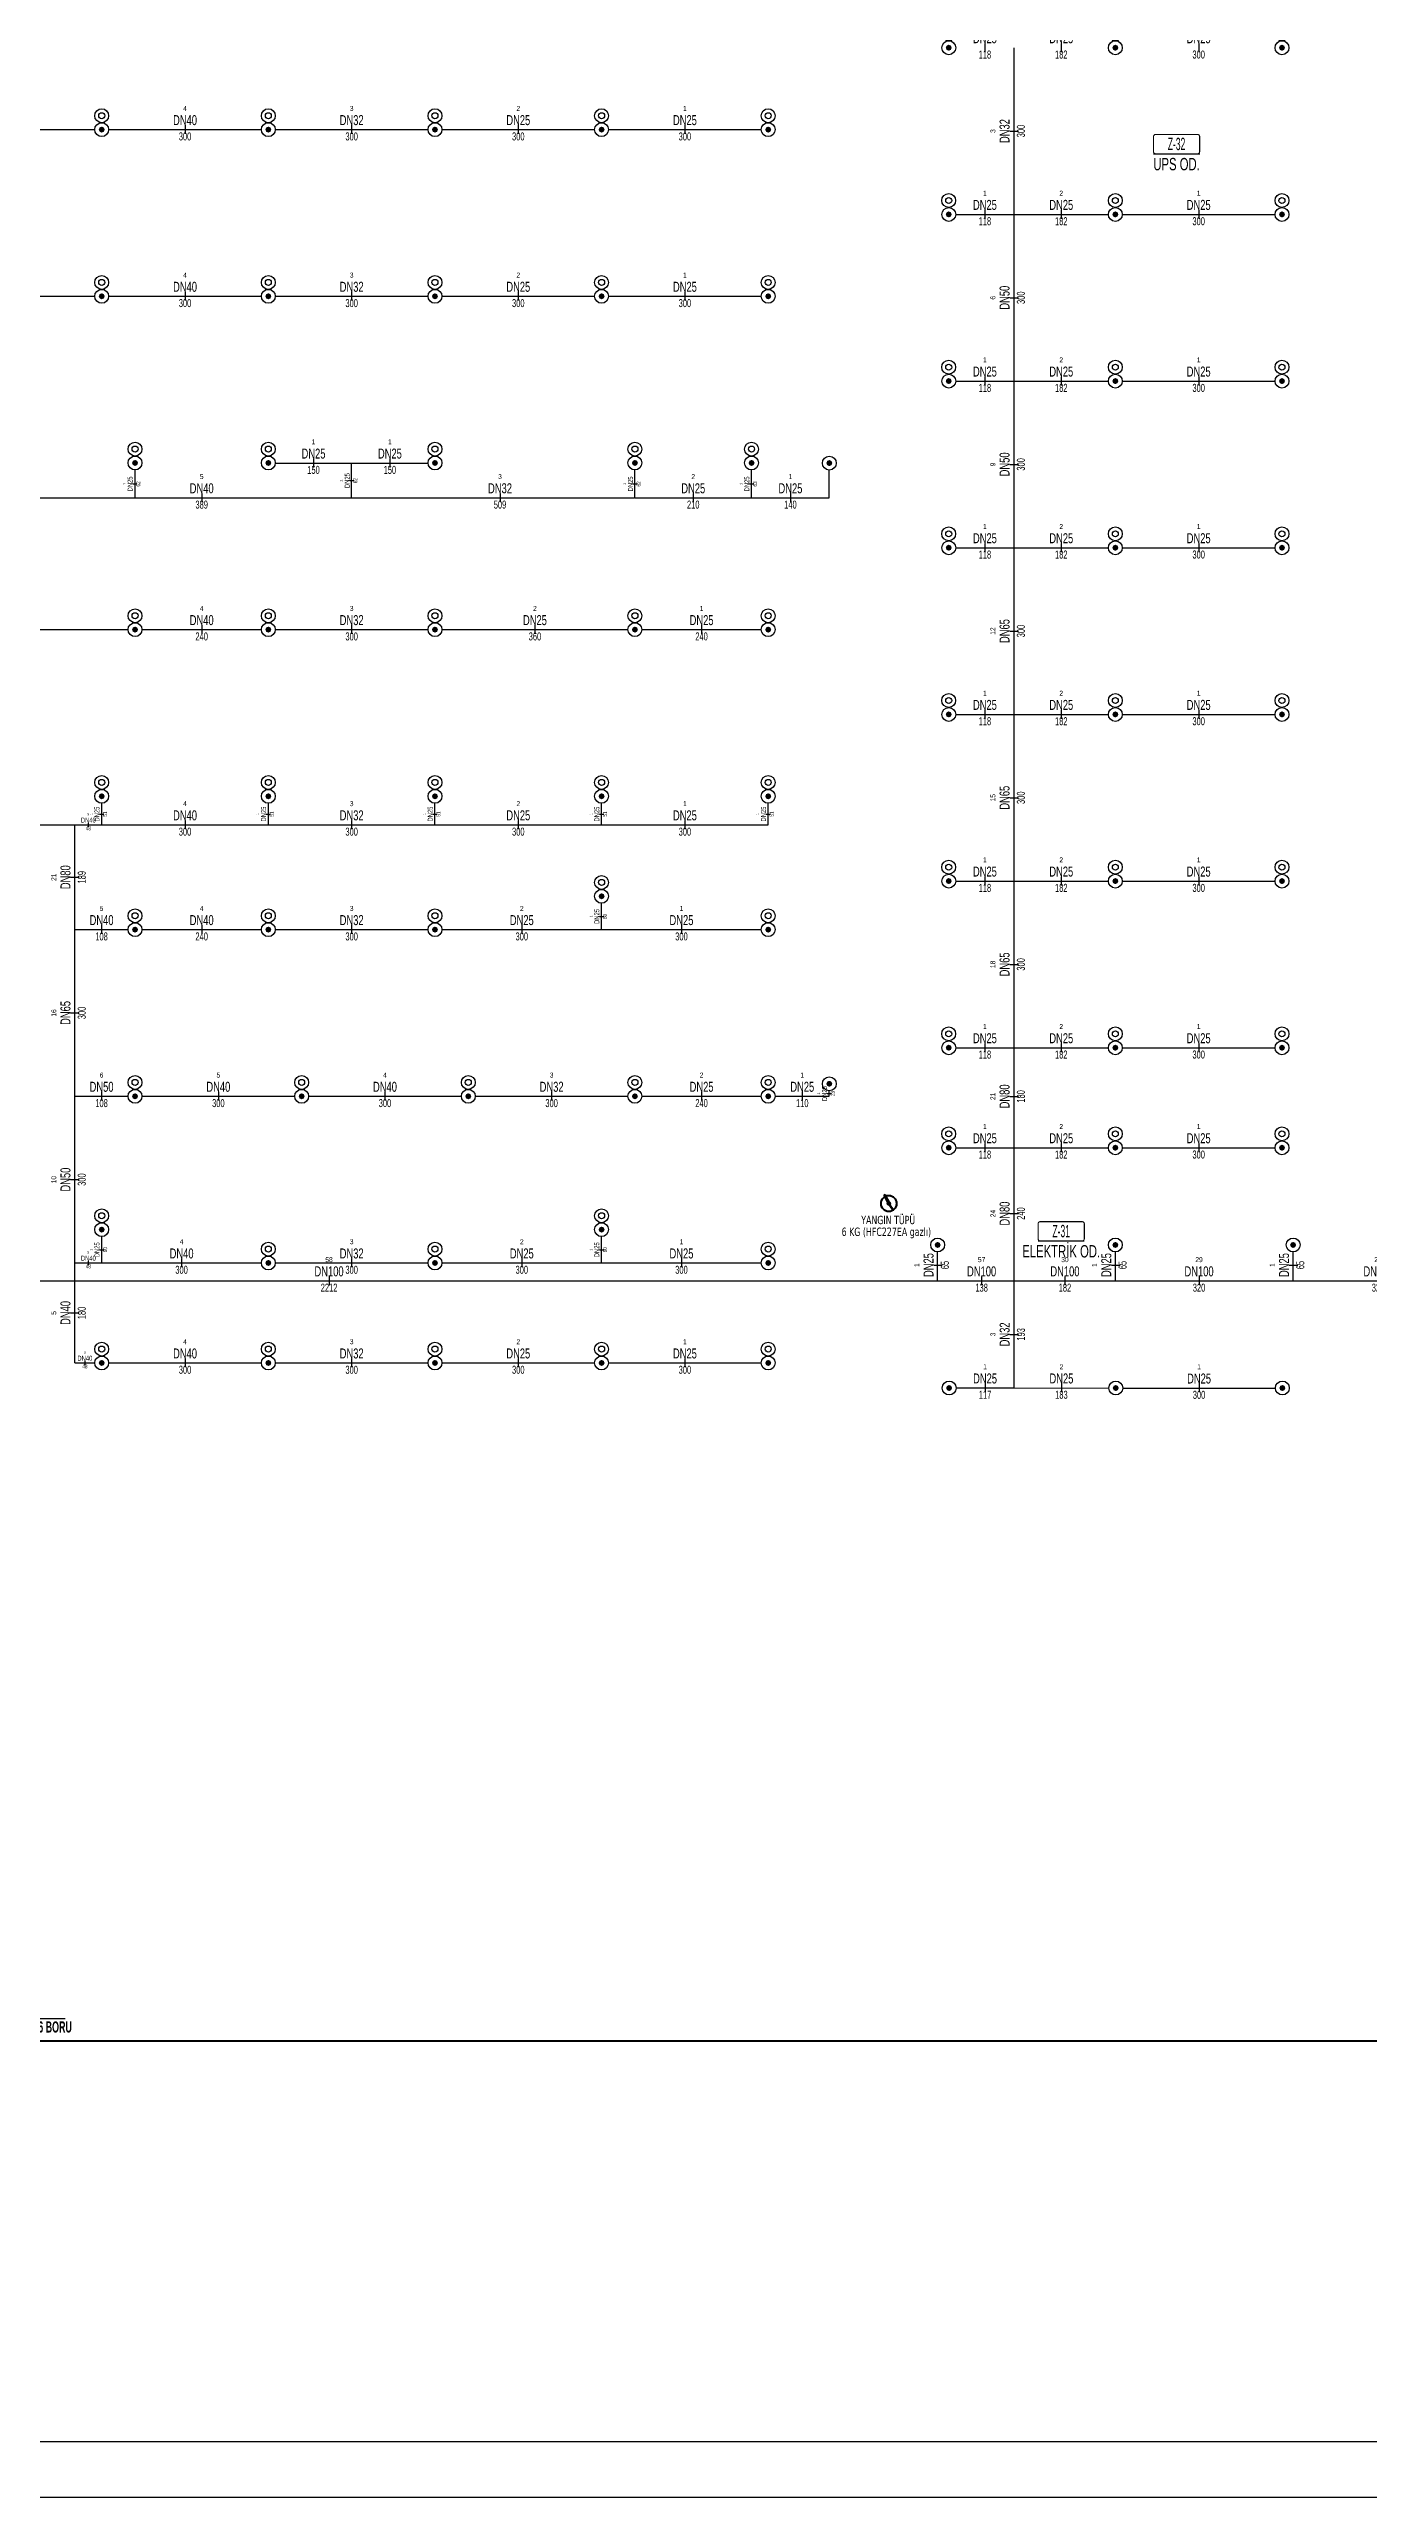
# Model space of a CAD drawing. Header units: centimetres. Extents: x 394264 to 551709, y 50011 to 59011.
# Drawn here: x 495855 to 498230, y 50011 to 54418 of the extents above; entities that cross this region are included whole.
import ezdxf
from ezdxf.enums import TextEntityAlignment as Align

# ---------------------------------------------------------------- set-up
doc = ezdxf.new("R2010")
doc.units = ezdxf.units.CM
doc.layers.get('0').update_dxf_attribs({"lineweight": 9})
for name, color, linetype in [('-M-MAHAL-DEBILER', 7, 'Continuous'), ('-M-MAHAL-ETIKET-NOT', 7, 'Continuous'), ('-M-MAHAL-ETIKET-NOTM', 7, 'Continuous'), ('-M-MAHAL-ETK-', 7, 'Continuous'), ('-M-MAHAL-HAVA-DEGISIM', 7, 'Continuous'), ('-M-MAHAL-NO', 7, 'Continuous'), ('-M-MAHAL-NOM', 7, 'Continuous'), ('-M-YNGN-BORUID', 7, 'Continuous'), ('-M-YNGN-BORUUZUN', 7, 'Continuous'), ('-M-YNGN-BORUYUK', 7, 'Continuous'), ('-M-YNGN-SPR-YUK', 7, 'Continuous'), ('-M-YNGN-ZON4-CAP-', 7, 'Continuous'), ('-M-YNGN-ZON4-SPR-', 7, 'Continuous'), ('-M-YNGN-ZON6-CAP-', 7, 'Continuous'), ('-M-YNGN-ZON6-SPR-', 7, 'Continuous')]:
    doc.layers.add(name, color=color, linetype=linetype)
doc.layers.add('-M-YNGN-SPR-CAPCIZGI', color=188, linetype='Continuous', plot=False)
for name, color, linetype, lineweight in [('-M-YNGN-ZON4', 3, 'SP', 30), ('-M-YNGN-ZON6', 11, 'SP', 30), ('0-KRCN-Z-ANTET', 71, 'Continuous', 30), ('0-MEK-SHT-YAZI-ÇAP-TEMSU', 81, 'Continuous', 30), ('0-MEK-YNG-BORU', 1, 'boruYLINE', 40), ('0-MEK-YNG-YANGINDOLABI', 171, 'Continuous', 35), ('0-MEK-YNG-YAZI', 71, 'Continuous', 35)]:
    doc.layers.add(name, color=color, linetype=linetype, lineweight=lineweight)
doc.styles.add('-M-ISSO-TEXT-TTF', font='ARIALN.TTF')
doc.styles.add('-M-MHLETK-NOT', font='romans.shx', dxfattribs={"width": 0.7})
doc.styles.add('-M-MHLETK-TEXT', font='ARIALN.TTF', dxfattribs={"width": 0.7})
doc.styles.add('CAP', font='ARIALNB.TTF')
doc.styles.add('CIZGI', font='tahoma.ttf', dxfattribs={"width": 0.8, "oblique": 20})
doc.styles.add('HCAD', font='HCAD.SHX', dxfattribs={"width": 0.8, "height": 0.2})
doc.styles.add('PIPESIZE', font='hcad.shx', dxfattribs={"width": 0.8})
doc.styles.add('ROMANS', font='tahoma.ttf', dxfattribs={"width": 0.8})
doc.styles.add('SPR-NOT', font='romans.shx')
doc.linetypes.add('boruYLINE', pattern='A,50,-0.8,["Y",CAP,S=7,R=0,X=0,Y=-3],-7', length=57.8)
doc.linetypes.add('SP', pattern='A,2,-0.1,["SP",CIZGI,S=0.14,R=0.2,X=0,Y=-0.07],-0.255', length=2.355)

# ---------------------------------------------------------------- blocks, each defined once
blk = doc.blocks.new('M-MHLETK-YNG')
at = {"layer": '-M-MAHAL-ETIKET-NOTM', "color": 3, "style": '-M-ISSO-TEXT-TTF', "width": 0.8, "flags": 8}
blk.add_attdef('MAH-ADI2', text='', height=1.11, dxfattribs=at).set_placement((0, -2.55), align=Align.MIDDLE_CENTER)
at = {"layer": '-M-MAHAL-HAVA-DEGISIM', "style": '-M-MHLETK-NOT', "width": 0.5, "flags": 8}
blk.add_attdef('HAVADEG', text='', height=0.6, dxfattribs=at).set_placement((0, 3.61), align=Align.MIDDLE_CENTER)
blk.add_wipeout([(-2.08, 1.74), (2.08, 1.74), (2.08, 0), (-2.08, 0)]).dxf.layer = '-M-MAHAL-ETK-'
at = {"layer": '-M-MAHAL-ETK-', "color": 0}
for p, q in [((-2.08, 0), (2.08, 0)), ((-1.16, 0), (-1.16, 0))]:
    blk.add_line(p, q, dxfattribs=at)
blk.add_lwpolyline([(-1.88, 1.74, 0.1, 0.1, 0), (1.88, 1.74, 0.1, 0.1, -0.414214), (2.08, 1.54, 0.1, 0.1, 0), (2.08, 0.2, 0.1, 0.1, -0.414214), (1.88, 0, 0.1, 0.1, 0), (-1.88, 0, 0.1, 0.1, -0.414214), (-2.08, 0.2, 0.1, 0.1, 0), (-2.08, 1.54, 0.1, 0.1, -0.414214)], format="xyseb", close=True, dxfattribs=at)
at = {"layer": '-M-MAHAL-DEBILER', "color": 4, "style": '-M-MHLETK-NOT', "width": 0.5, "flags": 8}
blk.add_attdef('DEBIS', text='', height=0.4, dxfattribs=at).set_placement((-2.17, 2.15), align=Align.MIDDLE_CENTER)
at = {"layer": '-M-MAHAL-DEBILER', "color": 191, "style": '-M-MHLETK-NOT', "width": 0.5, "flags": 8}
blk.add_attdef('DEBIR', text='', height=0.4, dxfattribs=at).set_placement((-1.61, 2.15), align=Align.MIDDLE_CENTER)
at = {"layer": '-M-MAHAL-DEBILER', "color": 31, "style": '-M-MHLETK-NOT', "width": 0.5, "flags": 8}
blk.add_attdef('DEBIF', text='', height=0.4, dxfattribs=at).set_placement((1.59, 2.15), align=Align.MIDDLE_CENTER)
at = {"layer": '-M-MAHAL-DEBILER', "color": 1, "style": '-M-MHLETK-NOT', "width": 0.5, "flags": 8}
blk.add_attdef('DEBIE', text='', height=0.4, dxfattribs=at).set_placement((2.32, 2.15), align=Align.MIDDLE_CENTER)
at = {"layer": '-M-MAHAL-ETIKET-NOT', "color": 3}
for tag, height, style, width, flags, p in [('KIS', 0.04, '-M-MHLETK-NOT', 0.5, 9, (-2.59, 1.62)), ('ALAN', 0.04, '-M-MHLETK-NOT', 0.5, 9, (-2.58, 1.56)), ('RH', 0.04, '-M-MHLETK-NOT', 0.5, 9, (-2.39, 1.62)), ('YUKSEKLIK', 0.04, '-M-MHLETK-NOT', 0.5, 9, (-2.32, 1.56)), ('YAZ', 0.04, '-M-MHLETK-NOT', 0.5, 9, (-2.18, 1.62)), ('MAH-ADI', 1.11, '-M-ISSO-TEXT-TTF', 0.8, 8, (0, -0.93))]:
    blk.add_attdef(tag, text='', height=height, dxfattribs=dict(at, style=style, width=width, flags=flags)).set_placement(p, align=Align.MIDDLE_CENTER)
at = {"layer": '-M-MAHAL-ETIKET-NOT', "color": 3, "style": '-M-MHLETK-NOT', "width": 0.5, "flags": 9}
for tag, p, height in [('HL', (-2.62, 1.49), 0.0286), ('KLKTR', (-2.62, 1.42), 0.04), ('RDY-BOY1', (-2.61, 1.37), 0.0286), ('RDY-BOY2', (-2.61, 1.32), 0.0286), ('RDY-BOY3', (-2.61, 1.27), 0.0286), ('RDY-BOY4', (-2.61, 1.22), 0.0286), ('KON-BOY1', (-2.61, 1.14), 0.0286), ('KON-BOY2', (-2.61, 1.09), 0.0286), ('KON-BOY3', (-2.61, 1.04), 0.0286), ('FCU-TIP1', (-2.61, 0.96), 0.0286), ('FCU-TIP2', (-2.61, 0.91), 0.0286), ('FCU-TIP3', (-2.61, 0.86), 0.0286), ('VRV-TIP1', (-2.61, 0.76), 0.0286), ('VRV-TIP2', (-2.61, 0.71), 0.0286), ('HLA', (-2.52, 1.49), 0.0286), ('FCU-ADET1', (-2.52, 0.96), 0.0286), ('FCU-ADET2', (-2.52, 0.91), 0.0286), ('FCU-ADET3', (-2.52, 0.86), 0.0286), ('VRV-ADET1', (-2.52, 0.76), 0.0286), ('VRV-ADET2', (-2.52, 0.71), 0.0286), ('RDY-TIP1', (-2.5, 1.37), 0.0286), ('RDY-TIP2', (-2.5, 1.32), 0.0286), ('RDY-TIP3', (-2.5, 1.27), 0.0286), ('RDY-TIP4', (-2.5, 1.22), 0.0286), ('KON-TIP1', (-2.5, 1.14), 0.0286), ('KON-TIP2', (-2.5, 1.09), 0.0286), ('KON-TIP3', (-2.5, 1.04), 0.0286), ('FCU-KAP1', (-2.4, 0.96), 0.0286), ('FCU-KAP2', (-2.4, 0.91), 0.0286), ('FCU-KAP3', (-2.4, 0.86), 0.0286), ('VRV-KAP1', (-2.4, 0.76), 0.0286), ('VRV-KAP2', (-2.4, 0.71), 0.0286), ('RDY-ADET1', (-2.39, 1.37), 0.0286), ('RDY-ADET2', (-2.39, 1.32), 0.0286), ('RDY-ADET3', (-2.39, 1.27), 0.0286), ('RDY-ADET4', (-2.39, 1.22), 0.0286), ('KON-ADET1', (-2.39, 1.14), 0.0286), ('KON-ADET2', (-2.39, 1.09), 0.0286), ('KON-ADET3', (-2.39, 1.04), 0.0286), ('FCU-DUY1', (-2.27, 0.96), 0.0286), ('FCU-DUY2', (-2.27, 0.91), 0.0286), ('FCU-DUY3', (-2.27, 0.86), 0.0286), ('VRV-DUY1', (-2.27, 0.76), 0.0286), ('VRV-DUY2', (-2.27, 0.71), 0.0286), ('RDY-ISI1', (-2.27, 1.37), 0.0286), ('RDY-ISI2', (-2.27, 1.32), 0.0286), ('RDY-ISI3', (-2.27, 1.27), 0.0286), ('RDY-ISI4', (-2.27, 1.22), 0.0286), ('KON-ISI1', (-2.27, 1.14), 0.0286), ('KON-ISI2', (-2.27, 1.09), 0.0286), ('KON-ISI3', (-2.27, 1.04), 0.0286), ('SHG', (-2.23, 1.49), 0.0286), ('AHU', (-2.23, 1.44), 0.0286), ('FCU-SOG1', (-2.15, 0.96), 0.0286), ('FCU-SOG2', (-2.15, 0.91), 0.0286), ('FCU-SOG3', (-2.15, 0.86), 0.0286), ('VRV-SOG1', (-2.15, 0.76), 0.0286), ('VRV-SOG2', (-2.15, 0.71), 0.0286), ('LHG', (-2.13, 1.49), 0.0286), ('RDY-BNP1', (-2.1, 1.37), 0.0286), ('RDY-BNP2', (-2.1, 1.32), 0.0286), ('RDY-BNP3', (-2.1, 1.27), 0.0286), ('RDY-BNP4', (-2.1, 1.22), 0.0286), ('KON-BNP1', (-2.1, 1.14), 0.0286), ('KON-BNP2', (-2.1, 1.09), 0.0286), ('KON-BNP3', (-2.1, 1.04), 0.0286), ('HG', (-2.04, 1.49), 0.0286), ('FCU-ISI1', (-2.04, 0.96), 0.0286), ('FCU-ISI2', (-2.04, 0.91), 0.0286), ('FCU-ISI3', (-2.04, 0.86), 0.0286), ('VRV-ISI1', (-2.04, 0.76), 0.0286), ('VRV-ISI2', (-2.04, 0.71), 0.0286), ('HGA', (-1.96, 1.49), 0.0286), ('EF', (-1.96, 1.44), 0.0286), ('RDY-BNK1', (-1.96, 1.37), 0.0286), ('RDY-BNK2', (-1.96, 1.32), 0.0286), ('RDY-BNK3', (-1.96, 1.27), 0.0286), ('RDY-BNK4', (-1.96, 1.22), 0.0286), ('KON-BNK1', (-1.96, 1.14), 0.0286), ('KON-BNK2', (-1.96, 1.09), 0.0286), ('KON-BNK3', (-1.96, 1.04), 0.0286), ('FCU-DEBI1', (-1.95, 0.96), 0.0286), ('FCU-DEBI2', (-1.95, 0.91), 0.0286), ('FCU-DEBI3', (-1.95, 0.86), 0.0286), ('VRV-DEBI1', (-1.95, 0.76), 0.0286), ('VRV-DEBI2', (-1.95, 0.71), 0.0286), ('FCU-BNP1', (-1.83, 0.96), 0.0286), ('FCU-BNP2', (-1.83, 0.91), 0.0286), ('FCU-BNP3', (-1.83, 0.86), 0.0286), ('VRV-BNP1', (-1.83, 0.76), 0.0286), ('VRV-BNP2', (-1.83, 0.71), 0.0286), ('FCU-BNK1', (-1.61, 0.96), 0.0286), ('FCU-BNK2', (-1.61, 0.91), 0.0286), ('FCU-BNK3', (-1.61, 0.86), 0.0286), ('VRV-BNK1', (-1.61, 0.76), 0.0286), ('VRV-BNK2', (-1.61, 0.71), 0.0286)]:
    blk.add_attdef(tag, p, '', height=height, dxfattribs=at)
at = {"layer": '-M-MAHAL-HAVA-DEGISIM', "style": '-M-MHLETK-NOT', "width": 0.5, "flags": 8}
blk.add_attdef('HAVA', text='', height=0.6, dxfattribs=at).set_placement((0, 2.4), align=Align.MIDDLE_CENTER)
at = {"layer": '-M-MAHAL-NO', "color": 7, "style": '-M-MHLETK-TEXT', "width": 0.6, "flags": 8}
blk.add_attdef('MAH-NO', text='', height=1.11, dxfattribs=at).set_placement((0, 0.89), align=Align.MIDDLE_CENTER)
at = {"layer": '-M-MAHAL-NOM', "color": 7, "style": '-M-MHLETK-TEXT', "width": 0.6, "flags": 8}
blk.add_attdef('MAH-NOM', text='', height=1.11, dxfattribs=at).set_placement((0, 0.89), align=Align.MIDDLE_CENTER)
blk = doc.blocks.new('G$C03FB175B')
at = {"layer": '0-MEK-YNG-YANGINDOLABI', "linetype": 'Continuous'}
for p, q in [((-8.8, 15.1), (-6.6, 16.3)), ((0.8, -3.4), (-8.8, 15.1)), ((3, -2), (-6.6, 16.3)), ((0.8, -3.4), (3, -2))]:
    blk.add_line(p, q, dxfattribs=at)
blk.add_circle((0, 0), 14.6, dxfattribs=at)
at = {"layer": '0-MEK-YNG-YANGINDOLABI', "color": 200}
for radius in [13.8, 2.8, 2.06]:
    blk.add_circle((0, 0), radius, dxfattribs=at)
for centre, radius, start, end in [((30.3, 11.3), 32.5, 206.37, 226.4618), ((28.1, 10), 28.5, 205.7033, 228.3821)]:
    blk.add_arc(centre, radius, start, end, dxfattribs=at)
blk = doc.blocks.new('SP-C-UP-12')
at = {"ltscale": 10}
blk.add_line((0, 0), (0, 0), dxfattribs=at)
at = {"color": 1, "linetype": 'Continuous'}
blk.add_circle((0, 0), 12.5, dxfattribs=at)
at = {"ltscale": 10}
for points in [[(-5.4, 0), (-3.8, 3.8), (-3.8, -3.8), (0, 5.4)], [(-3.8, -3.8), (0, 5.4), (0, -5.4), (3.8, 3.8)], [(0, -5.4), (3.8, 3.8), (3.8, -3.8), (5.4, 0)]]:
    blk.add_solid(points, dxfattribs=at)
at = {"layer": '-M-YNGN-SPR-YUK', "style": 'SPR-NOT', "width": 0.5, "flags": 9}
for tag, p in [('YUK', (0, 17.8)), ('CAP', (0, 14.4)), ('TIP', (0.2, 10.8))]:
    blk.add_attdef(tag, text='', height=2.5, dxfattribs=at).set_placement(p, align=Align.MIDDLE_CENTER)
blk = doc.blocks.new('SP-C-PU-12')
at = {"ltscale": 10}
blk.add_line((0, 0), (0, 0), dxfattribs=at)
at = {"color": 1, "linetype": 'Continuous'}
for centre in [(0, 0), (25, 0)]:
    blk.add_circle(centre, 12.5, dxfattribs=at)
at = {"ltscale": 10}
blk.add_circle((25, 0), 5.37, dxfattribs=at)
for points in [[(-5.4, 0), (-3.8, 3.8), (-3.8, -3.8), (0, 5.4)], [(-3.8, -3.8), (0, 5.4), (0, -5.4), (3.8, 3.8)], [(0, -5.4), (3.8, 3.8), (3.8, -3.8), (5.4, 0)]]:
    blk.add_solid(points, dxfattribs=at)
at = {"layer": '-M-YNGN-SPR-YUK', "style": 'SPR-NOT', "width": 0.5, "flags": 9}
for tag, p in [('YUK', (0, 17.8)), ('CAP', (0, 14.4)), ('TIP', (0.2, 10.8))]:
    blk.add_attdef(tag, text='', height=2.5, dxfattribs=at).set_placement(p, align=Align.MIDDLE_CENTER)
blk = doc.blocks.new('SPRKL100')
at = {"layer": '-M-YNGN-SPR-CAPCIZGI'}
blk.add_line((0, 0.43), (0, -0.43), dxfattribs=at)
at = {"layer": '-M-YNGN-BORUID', "color": 0, "style": 'HCAD', "width": 0.8, "flags": 1}
blk.add_attdef('DIC', text='', height=0.4, dxfattribs=at).set_placement((0, -1.69), align=Align.CENTER)
at = {"layer": '-M-YNGN-BORUUZUN', "color": 0, "style": 'HCAD', "width": 0.7}
blk.add_attdef('BOY', text='', height=0.8, dxfattribs=at).set_placement((0, -1.08), align=Align.CENTER)
at = {"layer": '-M-YNGN-BORUYUK', "color": 6, "style": 'PIPESIZE', "width": 0.8}
blk.add_attdef('YUK', text='', height=0.5, dxfattribs=at).set_placement((0, 1.87), align=Align.CENTER)
at = {"color": 0, "style": 'PIPESIZE', "width": 0.7}
blk.add_attdef('CAP', text='', height=1, dxfattribs=at).set_placement((0, 0.45), align=Align.CENTER)
blk = doc.blocks.new('A$C69E72E55')
at = {"layer": '-M-YNGN-ZON4', "ltscale": 50}
for p, q in [((495662.2, 54272.6), (495937.2, 54272.6)), ((495962.2, 54272.6), (496237.2, 54272.6)), ((496262.2, 54272.6), (496537.2, 54272.6)), ((496562.2, 54272.6), (496837.2, 54272.6)), ((496862.2, 54272.6), (497137.2, 54272.6)), ((495662.2, 53972.6), (495937.2, 53972.6)), ((495962.2, 53972.6), (496237.2, 53972.6)), ((496262.2, 53972.6), (496537.2, 53972.6)), ((496562.2, 53972.6), (496837.2, 53972.6)), ((496862.2, 53972.6), (497137.2, 53972.6)), ((496262.2, 53672.4), (496399.7, 53672.4)), ((496399.7, 53610.4), (496399.7, 53672.4)), ((496399.7, 53672.4), (496537.2, 53672.4)), ((496009.7, 53610.4), (496009.7, 53660.1)), ((496909.7, 53610.4), (496909.7, 53660.1)), ((497119.7, 53609.9), (497119.7, 53660.1)), ((497259.7, 53609.9), (497259.7, 53659.9)), ((495649.7, 53609.9), (496009.2, 53609.9)), ((496009.2, 53609.9), (496009.7, 53610.4)), ((496009.7, 53610.4), (496010.2, 53609.9)), ((496010.2, 53609.9), (496399.2, 53609.9)), ((496399.2, 53609.9), (496399.7, 53610.4)), ((496399.7, 53610.4), (496400.2, 53609.9)), ((496400.2, 53609.9), (496909.2, 53609.9)), ((496909.2, 53609.9), (496909.7, 53610.4)), ((496909.7, 53610.4), (496910.2, 53609.9)), ((496910.2, 53609.9), (497119.7, 53609.9)), ((497119.7, 53609.9), (497259.7, 53609.9)), ((495662.2, 53372.6), (495997.2, 53372.6)), ((496022.2, 53372.6), (496237.2, 53372.6)), ((496262.2, 53372.6), (496537.2, 53372.6)), ((496562.2, 53372.6), (496897.2, 53372.6)), ((496922.2, 53372.6), (497137.2, 53372.6)), ((495949.7, 53021.2), (495949.7, 53060.1)), ((496249.7, 53021.2), (496249.7, 53060.1)), ((496549.7, 53021.2), (496549.7, 53060.1)), ((496849.7, 53021.2), (496849.7, 53060.1)), ((497149.7, 53021.2), (497149.7, 53060.1)), ((495693.5, 53021.2), (495901.5, 53021.2)), ((495901.5, 52832.6), (495901.5, 53021.2)), ((495901.5, 53021.2), (495949.7, 53021.2)), ((495949.7, 53021.2), (496249.7, 53021.2)), ((496249.7, 53021.2), (496549.7, 53021.2)), ((496549.7, 53021.2), (496849.7, 53021.2)), ((496849.7, 53021.2), (497149.7, 53021.2)), ((496849.7, 52832.6), (496849.7, 52880.1)), ((495901.5, 52532.6), (495901.5, 52832.6)), ((495901.5, 52832.6), (495997.2, 52832.6)), ((496022.2, 52832.6), (496237.2, 52832.6)), ((496262.2, 52832.6), (496537.2, 52832.6)), ((496562.2, 52832.6), (496849.7, 52832.6)), ((496849.7, 52832.6), (497137.2, 52832.6)), ((495901.5, 52532.6), (495997.2, 52532.6)), ((495901.5, 52232.6), (495901.5, 52532.6)), ((496022.2, 52532.6), (496297.2, 52532.6)), ((496322.2, 52532.6), (496597.2, 52532.6)), ((496622.2, 52532.6), (496897.2, 52532.6)), ((496922.2, 52532.6), (497137.2, 52532.6)), ((497162.2, 52532.6), (497259.7, 52532.6)), ((497259.7, 52532.6), (497259.7, 52542.6)), ((495949.7, 52232.6), (495949.7, 52280.1)), ((496849.7, 52232.6), (496849.7, 52280.1)), ((495901.5, 52052.6), (495901.5, 52232.6)), ((495901.5, 52232.6), (495949.7, 52232.6)), ((495949.7, 52232.6), (496237.2, 52232.6)), ((496262.2, 52232.6), (496537.2, 52232.6)), ((496562.2, 52232.6), (496849.7, 52232.6)), ((496849.7, 52232.6), (497137.2, 52232.6)), ((495901.5, 52052.6), (495937.2, 52052.6)), ((495962.2, 52052.6), (496237.2, 52052.6)), ((496262.2, 52052.6), (496537.2, 52052.6)), ((496562.2, 52052.6), (496837.2, 52052.6)), ((496862.2, 52052.6), (497137.2, 52052.6))]:
    blk.add_line(p, q, dxfattribs=at)
at = {"layer": '-M-YNGN-ZON4-CAP-'}
for p, xscale, yscale, zscale, values in [((496099.7, 54272.6), 18, 18, 18, {'YUK': '4', 'CAP': 'DN40', 'BOY': '300'}), ((496399.7, 54272.6), 18, 18, 18, {'YUK': '3', 'CAP': 'DN32', 'BOY': '300'}), ((496699.7, 54272.6), 18, 18, 18, {'YUK': '2', 'CAP': 'DN25', 'BOY': '300'}), ((496999.7, 54272.6), 18, 18, 18, {'YUK': '1', 'CAP': 'DN25', 'BOY': '300'}), ((496099.7, 53972.6), 18, 18, 18, {'YUK': '4', 'CAP': 'DN40', 'BOY': '300'}), ((496399.7, 53972.6), 18, 18, 18, {'YUK': '3', 'CAP': 'DN32', 'BOY': '300'}), ((496699.7, 53972.6), 18, 18, 18, {'YUK': '2', 'CAP': 'DN25', 'BOY': '300'}), ((496999.7, 53972.6), 18, 18, 18, {'YUK': '1', 'CAP': 'DN25', 'BOY': '300'}), ((496331, 53672.4), 18, 18, 18, {'YUK': '1', 'CAP': 'DN25', 'BOY': '150'}), ((496468.5, 53672.4), 18, 18, 18, {'YUK': '1', 'CAP': 'DN25', 'BOY': '150'}), ((496129.7, 53609.9), 18, 18, 18, {'YUK': '5', 'CAP': 'DN40', 'BOY': '389'}), ((496666.8, 53609.9), 18, 18, 18, {'YUK': '3', 'CAP': 'DN32', 'BOY': '509'}), ((497014.7, 53609.9), 18, 18, 18, {'YUK': '2', 'CAP': 'DN25', 'BOY': '210'}), ((497189.7, 53609.9), 18, 18, 18, {'YUK': '1', 'CAP': 'DN25', 'BOY': '140'}), ((496129.7, 53372.6), 18, 18, 18, {'YUK': '4', 'CAP': 'DN40', 'BOY': '240'}), ((496399.7, 53372.6), 18, 18, 18, {'YUK': '3', 'CAP': 'DN32', 'BOY': '300'}), ((496729.7, 53372.6), 18, 18, 18, {'YUK': '2', 'CAP': 'DN25', 'BOY': '360'}), ((497029.7, 53372.6), 18, 18, 18, {'YUK': '1', 'CAP': 'DN25', 'BOY': '240'}), ((496099.7, 53021.2), 18, 18, 18, {'YUK': '4', 'CAP': 'DN40', 'BOY': '300'}), ((496399.7, 53021.2), 18, 18, 18, {'YUK': '3', 'CAP': 'DN32', 'BOY': '300'}), ((496699.7, 53021.2), 18, 18, 18, {'YUK': '2', 'CAP': 'DN25', 'BOY': '300'}), ((496999.7, 53021.2), 18, 18, 18, {'YUK': '1', 'CAP': 'DN25', 'BOY': '300'}), ((495925.6, 53021.2), 9, 9, 9, {'YUK': '5', 'CAP': 'DN40', 'BOY': '48'}), ((495949.4, 52832.6), 18, 18, 18, {'YUK': '5', 'CAP': 'DN40', 'BOY': '108'}), ((496129.7, 52832.6), 18, 18, 18, {'YUK': '4', 'CAP': 'DN40', 'BOY': '240'}), ((496399.7, 52832.6), 18, 18, 18, {'YUK': '3', 'CAP': 'DN32', 'BOY': '300'}), ((496706, 52832.6), 18, 18, 18, {'YUK': '2', 'CAP': 'DN25', 'BOY': '300'}), ((496993.5, 52832.6), 18, 18, 18, {'YUK': '1', 'CAP': 'DN25', 'BOY': '300'}), ((495949.4, 52532.6), 18, 18, 18, {'YUK': '6', 'CAP': 'DN50', 'BOY': '108'}), ((496159.7, 52532.6), 18, 18, 18, {'YUK': '5', 'CAP': 'DN40', 'BOY': '300'}), ((496459.7, 52532.6), 18, 18, 18, {'YUK': '4', 'CAP': 'DN40', 'BOY': '300'}), ((496759.7, 52532.6), 18, 18, 18, {'YUK': '3', 'CAP': 'DN32', 'BOY': '300'}), ((497029.7, 52532.6), 18, 18, 18, {'YUK': '2', 'CAP': 'DN25', 'BOY': '240'}), ((497211, 52532.6), 18, 18, 18, {'YUK': '1', 'CAP': 'DN25', 'BOY': '110'}), ((496093.5, 52232.6), 18, 18, 18, {'YUK': '4', 'CAP': 'DN40', 'BOY': '300'}), ((496399.7, 52232.6), 18, 18, 18, {'YUK': '3', 'CAP': 'DN32', 'BOY': '300'}), ((496706, 52232.6), 18, 18, 18, {'YUK': '2', 'CAP': 'DN25', 'BOY': '300'}), ((496993.5, 52232.6), 18, 18, 18, {'YUK': '1', 'CAP': 'DN25', 'BOY': '300'}), ((495925.6, 52232.6), 9, 9, 9, {'YUK': '5', 'CAP': 'DN40', 'BOY': '48'}), ((496099.7, 52052.6), 18, 18, 18, {'YUK': '4', 'CAP': 'DN40', 'BOY': '300'}), ((496399.7, 52052.6), 18, 18, 18, {'YUK': '3', 'CAP': 'DN32', 'BOY': '300'}), ((496699.7, 52052.6), 18, 18, 18, {'YUK': '2', 'CAP': 'DN25', 'BOY': '300'}), ((496999.7, 52052.6), 18, 18, 18, {'YUK': '1', 'CAP': 'DN25', 'BOY': '300'}), ((495919.4, 52052.6), 9, 9, 9, {'YUK': '5', 'CAP': 'DN40', 'BOY': '48'})]:
    blk.add_blockref('SPRKL100', p, dxfattribs=dict(at, xscale=xscale, yscale=yscale, zscale=zscale)).add_auto_attribs(values)
for p, xscale, yscale, zscale, rotation, values in [((496009.3, 53634.8), 9, 9, 9, 89.99999999999999, {'YUK': '1', 'CAP': 'DN25', 'BOY': '62'}), ((496400.2, 53640.9), 9, 9, 9, 90, {'YUK': '2', 'CAP': 'DN25', 'BOY': '62'}), ((496910.3, 53634.8), 9, 9, 9, 89.99999999999999, {'YUK': '1', 'CAP': 'DN25', 'BOY': '62'}), ((497119.8, 53634.8), 9, 9, 9, 89.99999999999999, {'YUK': '1', 'CAP': 'DN25', 'BOY': '63'}), ((495949.7, 53040.6), 9, 9, 9, 90, {'YUK': '1', 'CAP': 'DN25', 'BOY': '51'}), ((496249.7, 53040.6), 9, 9, 9, 90, {'YUK': '1', 'CAP': 'DN25', 'BOY': '51'}), ((496549.7, 53040.6), 9, 9, 9, 90, {'YUK': '1', 'CAP': 'DN25', 'BOY': '51'}), ((496849.7, 53040.6), 9, 9, 9, 90, {'YUK': '1', 'CAP': 'DN25', 'BOY': '51'}), ((497149.7, 53040.6), 9, 9, 9, 90, {'YUK': '1', 'CAP': 'DN25', 'BOY': '51'}), ((495901.5, 52926.9), 18, 18, 18, 90, {'YUK': '21', 'CAP': 'DN80', 'BOY': '189'}), ((496849.7, 52856.3), 9, 9, 9, 90, {'YUK': '1', 'CAP': 'DN25', 'BOY': '60'}), ((495901.5, 52682.6), 18, 18, 18, 90, {'YUK': '16', 'CAP': 'DN65', 'BOY': '300'}), ((497259.7, 52537.6), 9, 9, 9, 90, {'YUK': '1', 'CAP': 'DN25', 'BOY': '23'}), ((495901.5, 52382.6), 18, 18, 18, 90, {'YUK': '10', 'CAP': 'DN50', 'BOY': '300'}), ((495949.7, 52256.3), 9, 9, 9, 90, {'YUK': '1', 'CAP': 'DN25', 'BOY': '60'}), ((496849.7, 52256.3), 9, 9, 9, 90, {'YUK': '1', 'CAP': 'DN25', 'BOY': '60'}), ((495901.5, 52142.6), 18, 18, 18, 90, {'YUK': '5', 'CAP': 'DN40', 'BOY': '180'})]:
    blk.add_blockref('SPRKL100', p, dxfattribs=dict(at, xscale=xscale, yscale=yscale, zscale=zscale, rotation=rotation)).add_auto_attribs(values)
at = {"layer": '-M-YNGN-ZON4-SPR-', "color": 3, "rotation": 90}
for p in [(495949.7, 54272.6), (496249.7, 54272.6), (496549.7, 54272.6), (496849.7, 54272.6), (497149.7, 54272.6), (495949.7, 53972.6), (496249.7, 53972.6), (496549.7, 53972.6), (496849.7, 53972.6), (497149.7, 53972.6), (496009.7, 53672.6), (496249.7, 53672.6), (496549.7, 53672.6), (496909.7, 53672.6), (497119.7, 53672.6), (496009.7, 53372.6), (496249.7, 53372.6), (496549.7, 53372.6), (496909.7, 53372.6), (497149.7, 53372.6), (495949.7, 53072.6), (496249.7, 53072.6), (496549.7, 53072.6), (496849.7, 53072.6), (497149.7, 53072.6), (496849.7, 52892.6), (496009.7, 52832.6), (496249.7, 52832.6), (496549.7, 52832.6), (497149.7, 52832.6), (496009.7, 52532.6), (496309.7, 52532.6), (496609.7, 52532.6), (496909.7, 52532.6), (497149.7, 52532.6), (495949.7, 52292.6), (496849.7, 52292.6), (496249.7, 52232.6), (496549.7, 52232.6), (497149.7, 52232.6), (495949.7, 52052.6), (496249.7, 52052.6), (496549.7, 52052.6), (496849.7, 52052.6), (497149.7, 52052.6)]:
    blk.add_blockref('SP-C-PU-12', p, dxfattribs=at)
at = {"layer": '-M-YNGN-ZON4-SPR-', "color": 3}
for p in [(497259.7, 53672.4), (497259.7, 52555.1)]:
    blk.add_blockref('SP-C-UP-12', p, dxfattribs=at)
blk = doc.blocks.new('A$C69E72EB0')
at = {"layer": '-M-YNGN-ZON6', "ltscale": 50}
for p, q in [((497592.4, 54120), (497592.4, 54420)), ((497487.2, 54120), (497592.4, 54120)), ((497592.4, 54120), (497762.2, 54120)), ((497592.4, 53820), (497592.4, 54120)), ((497787.2, 54120), (498062.2, 54120)), ((497487.2, 53820), (497592.4, 53820)), ((497592.4, 53820), (497762.2, 53820)), ((497592.4, 53520), (497592.4, 53820)), ((497787.2, 53820), (498062.2, 53820)), ((497487.2, 53520), (497592.4, 53520)), ((497592.4, 53520), (497762.2, 53520)), ((497592.4, 53220), (497592.4, 53520)), ((497787.2, 53520), (498062.2, 53520)), ((497487.2, 53220), (497592.4, 53220)), ((497592.4, 53220), (497762.2, 53220)), ((497592.4, 52920), (497592.4, 53220)), ((497787.2, 53220), (498062.2, 53220)), ((497487.2, 52920), (497592.4, 52920)), ((497592.4, 52920), (497762.2, 52920)), ((497592.4, 52620), (497592.4, 52920)), ((497787.2, 52920), (498062.2, 52920)), ((497487.2, 52620), (497592.4, 52620)), ((497592.4, 52620), (497762.2, 52620)), ((497592.4, 52440), (497592.4, 52620)), ((497787.2, 52620), (498062.2, 52620)), ((497487.2, 52440), (497592.4, 52440)), ((497592.4, 52200.4), (497592.4, 52440)), ((497592.4, 52440), (497762.2, 52440)), ((497787.2, 52440), (498062.2, 52440)), ((497454.7, 52200.4), (497454.7, 52252.5)), ((497774.7, 52200.4), (497774.7, 52252.5)), ((498094.7, 52200.4), (498094.7, 52252.5)), ((495242.6, 52200.4), (497454.7, 52200.4)), ((497454.7, 52200.4), (497592.4, 52200.4)), ((497592.4, 52007.6), (497592.4, 52200.4)), ((497592.4, 52200.4), (497774.7, 52200.4)), ((497774.7, 52200.4), (498094.7, 52200.4)), ((498094.7, 52200.4), (498419.7, 52200.4)), ((497487.9, 52007.6), (497592.4, 52007.6)), ((497592.4, 52007.6), (497762.9, 52007.5)), ((497787.9, 52007.5), (498062.9, 52007.5))]:
    blk.add_line(p, q, dxfattribs=at)
at = {"layer": '-M-YNGN-ZON6-CAP-', "xscale": 18, "yscale": 18, "zscale": 18}
for p, rotation, values in [((497539.8, 54420), 0.005091899598669226, {'YUK': '1', 'CAP': 'DN25', 'BOY': '118'}), ((497677.3, 54420), 0.005091899598669226, {'YUK': '2', 'CAP': 'DN25', 'BOY': '182'}), ((497924.7, 54420), 0.005091899598669226, {'YUK': '1', 'CAP': 'DN25', 'BOY': '300'}), ((497592.3, 54270), 89.99995870941649, {'YUK': '3', 'CAP': 'DN32', 'BOY': '300'}), ((497539.8, 54120), 0.005091899598669226, {'YUK': '1', 'CAP': 'DN25', 'BOY': '118'}), ((497677.3, 54120), 0.005091899598669226, {'YUK': '2', 'CAP': 'DN25', 'BOY': '182'}), ((497924.7, 54120), 0.005091899598669226, {'YUK': '1', 'CAP': 'DN25', 'BOY': '300'}), ((497592.3, 53970), 89.99995870941649, {'YUK': '6', 'CAP': 'DN50', 'BOY': '300'}), ((497539.8, 53820), 0.005091899598669226, {'YUK': '1', 'CAP': 'DN25', 'BOY': '118'}), ((497677.3, 53820), 0.005091899598669226, {'YUK': '2', 'CAP': 'DN25', 'BOY': '182'}), ((497924.7, 53820), 0.005091899598669226, {'YUK': '1', 'CAP': 'DN25', 'BOY': '300'}), ((497592.3, 53670), 89.99995870941649, {'YUK': '9', 'CAP': 'DN50', 'BOY': '300'}), ((497539.8, 53520), 0.005091899598669226, {'YUK': '1', 'CAP': 'DN25', 'BOY': '118'}), ((497677.3, 53520), 0.005091899598669226, {'YUK': '2', 'CAP': 'DN25', 'BOY': '182'}), ((497924.7, 53520), 0.005091899598669226, {'YUK': '1', 'CAP': 'DN25', 'BOY': '300'}), ((497592.3, 53370), 89.99995870941649, {'YUK': '12', 'CAP': 'DN65', 'BOY': '300'}), ((497539.8, 53220), 0.005091899598669226, {'YUK': '1', 'CAP': 'DN25', 'BOY': '118'}), ((497677.3, 53220), 0.005091899598669226, {'YUK': '2', 'CAP': 'DN25', 'BOY': '182'}), ((497924.7, 53220), 0.005091899598669226, {'YUK': '1', 'CAP': 'DN25', 'BOY': '300'}), ((497592.3, 53070), 89.99995870941649, {'YUK': '15', 'CAP': 'DN65', 'BOY': '300'}), ((497539.8, 52920), 0.005091899598669226, {'YUK': '1', 'CAP': 'DN25', 'BOY': '118'}), ((497677.3, 52920), 0.005091899598669226, {'YUK': '2', 'CAP': 'DN25', 'BOY': '182'}), ((497924.7, 52920), 0.005091899598669226, {'YUK': '1', 'CAP': 'DN25', 'BOY': '300'}), ((497592.3, 52770), 89.99995870941649, {'YUK': '18', 'CAP': 'DN65', 'BOY': '300'}), ((497539.8, 52620), 0.005091899598669226, {'YUK': '1', 'CAP': 'DN25', 'BOY': '118'}), ((497677.3, 52620), 0.005091899598669226, {'YUK': '2', 'CAP': 'DN25', 'BOY': '182'}), ((497924.7, 52620), 0.005091899598669226, {'YUK': '1', 'CAP': 'DN25', 'BOY': '300'}), ((497592.3, 52532.4), 89.99995870941649, {'YUK': '21', 'CAP': 'DN80', 'BOY': '180'}), ((497539.8, 52440), 0.005091899598669226, {'YUK': '1', 'CAP': 'DN25', 'BOY': '118'}), ((497677.3, 52440), 0.005091899598669226, {'YUK': '2', 'CAP': 'DN25', 'BOY': '182'}), ((497924.7, 52440), 0.005091899598669226, {'YUK': '1', 'CAP': 'DN25', 'BOY': '300'}), ((497592.4, 52321.5), 89.9995845000562, {'YUK': '24', 'CAP': 'DN80', 'BOY': '240'}), ((497455.4, 52228.8), 90, {'YUK': '1', 'CAP': 'DN25', 'BOY': '65'}), ((497775.4, 52228.8), 90, {'YUK': '1', 'CAP': 'DN25', 'BOY': '65'}), ((498095.4, 52228.8), 90, {'YUK': '1', 'CAP': 'DN25', 'BOY': '65'}), ((497592.4, 52104), 89.9995845000562, {'YUK': '3', 'CAP': 'DN32', 'BOY': '193'}), ((497540.1, 52007.6), 359.9949081011953, {'YUK': '1', 'CAP': 'DN25', 'BOY': '117'}), ((497677.6, 52007.6), 359.9789080083443, {'YUK': '2', 'CAP': 'DN25', 'BOY': '183'}), ((497925.4, 52007.5), 0.005091899598669226, {'YUK': '1', 'CAP': 'DN25', 'BOY': '300'})]:
    blk.add_blockref('SPRKL100', p, dxfattribs=dict(at, rotation=rotation)).add_auto_attribs(values)
for p, values in [((496359, 52200.4), {'YUK': '58', 'CAP': 'DN100', 'BOY': '2212'}), ((497533.9, 52200.4), {'YUK': '57', 'CAP': 'DN100', 'BOY': '138'}), ((497683.9, 52200.4), {'YUK': '30', 'CAP': 'DN100', 'BOY': '182'}), ((497925.4, 52200.4), {'YUK': '29', 'CAP': 'DN100', 'BOY': '320'}), ((498247.6, 52200.4), {'YUK': '28', 'CAP': 'DN100', 'BOY': '325'})]:
    blk.add_blockref('SPRKL100', p, dxfattribs=at).add_auto_attribs(values)
at = {"layer": '-M-YNGN-ZON6-SPR-', "color": 3, "rotation": 90.10491440322859}
for p in [(497474.7, 54420), (497774.7, 54420), (498074.7, 54420), (497474.7, 54120), (497774.7, 54120), (498074.7, 54120), (497474.7, 53820), (497774.7, 53820), (498074.7, 53820), (497474.7, 53520), (497774.7, 53520), (498074.7, 53520), (497474.7, 53220), (497774.7, 53220), (498074.7, 53220), (497474.7, 52920), (497774.7, 52920), (498074.7, 52920), (497474.7, 52620), (497774.7, 52620), (498074.7, 52620), (497474.7, 52440), (497774.7, 52440), (498074.7, 52440)]:
    blk.add_blockref('SP-C-PU-12', p, dxfattribs=at)
at = {"layer": '-M-YNGN-ZON6-SPR-', "color": 3}
for p in [(497454.7, 52265), (497774.7, 52265), (498094.7, 52265), (497475.4, 52007.5), (497775.4, 52007.5), (498075.4, 52007.5)]:
    blk.add_blockref('SP-C-UP-12', p, dxfattribs=at)

msp = doc.modelspace()

# ---------------------------------------------------------------- linework, layer by layer
at = {"layer": '0-KRCN-Z-ANTET'}
for points in [[(394264.1, 50011.3), (551709.3, 50011.3), (551709.3, 59011.3), (394264.1, 59011.3)], [(470564.1, 50111.3), (502064.1, 50111.3), (502064.1, 58911.3), (470564.1, 58911.3)]]:
    msp.add_lwpolyline(points, close=True, dxfattribs=at)
at = {"layer": '0-MEK-SHT-YAZI-ÇAP-TEMSU', "linetype": 'Continuous'}
msp.add_line((495666.7, 50872.8), (495883.9, 50872.8), dxfattribs=at)
at = {"layer": '0-MEK-YNG-BORU', "ltscale": 2}
msp.add_line((494552.2, 50832.6), (498744.8, 50832.6), dxfattribs=at)

# ---------------------------------------------------------------- block references
at = {"layer": '0-MEK-YNG-YANGINDOLABI', "color": 200}
msp.add_blockref('G$C03FB175B', (497366.8, 52339.6), dxfattribs=at)

# ---------------------------------------------------------------- texts
at = {"layer": '0-MEK-SHT-YAZI-ÇAP-TEMSU', "linetype": 'Continuous', "style": 'CAP', "width": 0.7}
msp.add_text('Ø160 HDPE 100 PN16 BORU', height=20, dxfattribs=at).set_placement((495680.3, 50847.4))
at = {"layer": '0-MEK-YNG-YAZI', "style": 'ROMANS', "width": 0.8}
for s, p in [('YANGIN TÜPÜ', (497365.7, 52311.7, 535.7)), ('6 KG (HFC227EA gazlı)', (497362.4, 52286.9, 535.7))]:
    msp.add_text(s, height=15, dxfattribs=at).set_placement(p, align=Align.MIDDLE)

# ---------------------------------------------------------------- next in the draw order: block references
at = {"layer": '-M-MAHAL-ETK-', "xscale": 20, "yscale": 20, "zscale": 20}
for p, values in [((497884.9, 54229.1), {'MAH-NO': 'Z-32', 'MAH-ADI': 'UPS OD.'}), ((497677.2, 52272.2), {'MAH-NO': 'Z-31', 'MAH-ADI': 'ELEKTRİK OD.'})]:
    msp.add_blockref('M-MHLETK-YNG', p, dxfattribs=at).add_auto_attribs(values)

# ---------------------------------------------------------------- next in the draw order: block references
at = {"layer": '-M-YNGN-ZON4', "ltscale": 50}
msp.add_blockref('A$C69E72E55', (0, 0), dxfattribs=at)
at = {"layer": '-M-YNGN-ZON6', "ltscale": 50}
msp.add_blockref('A$C69E72EB0', (0, 0), dxfattribs=at)

doc.saveas('drawing.dxf')
